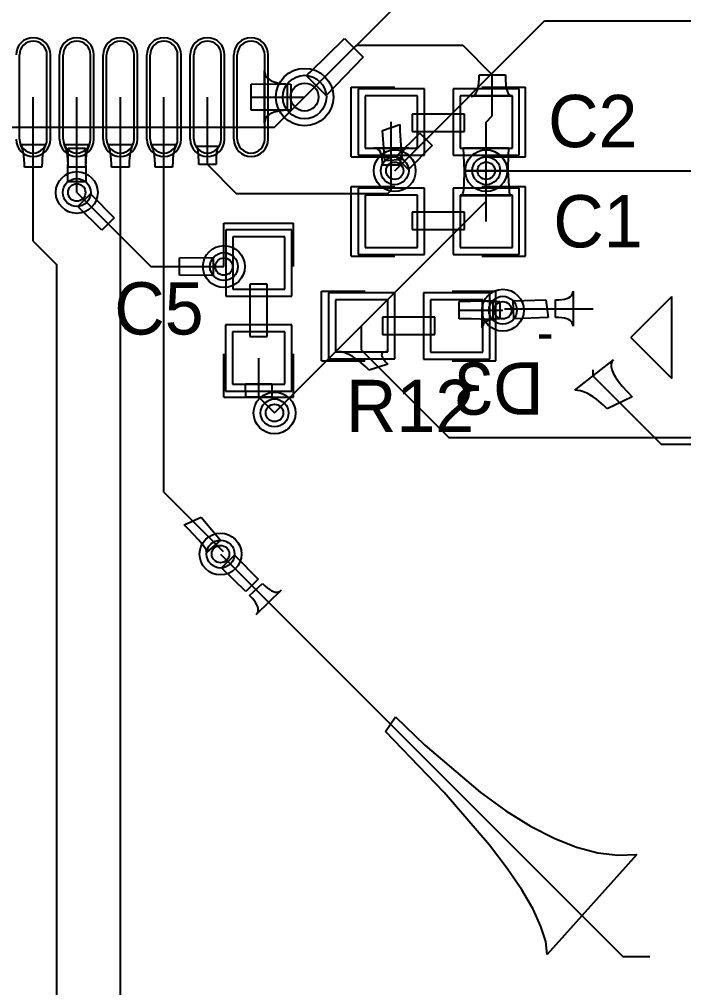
# Model space of a CAD drawing. Extents: x 44 to 130, y 28 to 128.
# Drawn here: x 89.24 to 98.92, y 104.74 to 118.86 of the extents above; entities that cross this region are included whole.
import ezdxf

# ---------------------------------------------------------------- set-up
doc = ezdxf.new("R2010")
doc.units = 0
doc.layers.get('0').update_dxf_attribs({"linetype": 'CONTINUOUS'})
for name, color, linetype in [('BOTTOMLAYER', 5, 'CONTINUOUS'), ('BOTTOMOVERLAY', 54, 'CONTINUOUS'), ('BOTTOMSOLDER', 6, 'CONTINUOUS'), ('MULTILAYER', 9, 'CONTINUOUS'), ('TOPLAYER', 1, 'CONTINUOUS'), ('TOPOVERLAY', 2, 'CONTINUOUS'), ('TOPPASTE', 8, 'CONTINUOUS'), ('TOPSOLDER', 216, 'CONTINUOUS')]:
    doc.layers.add(name, color=color, linetype=linetype)

# ---------------------------------------------------------------- blocks, each defined once
blk = doc.blocks.new('0603__1')
at = {"layer": 'TOPLAYER'}
for p, q in [((-1.0668, 0.381), (-1.0668, -0.381)), ((-0.3048, 0.381), (-1.0668, 0.381)), ((-0.3048, -0.381), (-0.3048, 0.381)), ((0.3175, 0.379374), (0.3175, -0.382626)), ((1.0795, 0.379374), (0.3175, 0.379374)), ((1.0795, -0.382626), (1.0795, 0.379374)), ((-1.0668, -0.381), (-0.3048, -0.381)), ((0.3175, -0.382626), (1.0795, -0.382626))]:
    blk.add_line(p, q, dxfattribs=at)
for centre in [(-0.6858, 0), (0.6985, -0.001626)]:
    blk.add_circle(centre, 0, dxfattribs=at)
at = {"layer": 'TOPOVERLAY'}
for p, q in [((-1.27, 0.506374), (-0.635, 0.506374)), ((-1.27, -0.509626), (-1.27, 0.506374)), ((0.635, 0.506374), (1.27, 0.506374)), ((1.27, -0.509626), (1.27, 0.506374)), ((-0.380436, 0.133701), (-0.380436, -0.120299)), ((0.381564, 0.133701), (-0.380436, 0.133701)), ((0.381564, -0.120299), (0.381564, 0.133701)), ((-0.380436, -0.120299), (0.381564, -0.120299)), ((-1.27, -0.509626), (-0.635, -0.509626)), ((0.635, -0.509626), (1.27, -0.509626))]:
    blk.add_line(p, q, dxfattribs=at)
at = {"layer": 'TOPPASTE'}
for p, q in [((-1.0668, 0.381), (-1.0668, -0.381)), ((-0.3048, 0.381), (-1.0668, 0.381)), ((-0.3048, -0.381), (-0.3048, 0.381)), ((0.3175, 0.379374), (0.3175, -0.382626)), ((1.0795, 0.379374), (0.3175, 0.379374)), ((1.0795, -0.382626), (1.0795, 0.379374)), ((-1.0668, -0.381), (-0.3048, -0.381)), ((0.3175, -0.382626), (1.0795, -0.382626))]:
    blk.add_line(p, q, dxfattribs=at)
for centre in [(-0.6858, 0), (0.6985, -0.001626)]:
    blk.add_circle(centre, 0, dxfattribs=at)
at = {"layer": 'TOPSOLDER'}
for p, q in [((-1.1684, 0.4826), (-1.1684, -0.4826)), ((-0.2032, 0.4826), (-1.1684, 0.4826)), ((-0.2032, -0.4826), (-0.2032, 0.4826)), ((0.2159, 0.480974), (0.2159, -0.484226)), ((1.1811, 0.480974), (0.2159, 0.480974)), ((1.1811, -0.484226), (1.1811, 0.480974)), ((-1.1684, -0.4826), (-0.2032, -0.4826)), ((0.2159, -0.484226), (1.1811, -0.484226))]:
    blk.add_line(p, q, dxfattribs=at)
for centre in [(-0.6858, 0), (0.6985, -0.001626)]:
    blk.add_circle(centre, 0, dxfattribs=at)
blk = doc.blocks.new('0603__2')
at = {"layer": 'TOPLAYER'}
for p, q in [((-1.0668, 0.381), (-1.0668, -0.381)), ((-0.3048, 0.381), (-1.0668, 0.381)), ((-0.3048, -0.381), (-0.3048, 0.381)), ((0.3175, 0.379374), (0.3175, -0.382626)), ((1.0795, 0.379374), (0.3175, 0.379374)), ((1.0795, -0.382626), (1.0795, 0.379374)), ((-1.0668, -0.381), (-0.3048, -0.381)), ((0.3175, -0.382626), (1.0795, -0.382626))]:
    blk.add_line(p, q, dxfattribs=at)
for centre in [(-0.6858, 0), (0.6985, -0.001626)]:
    blk.add_circle(centre, 0, dxfattribs=at)
at = {"layer": 'TOPOVERLAY'}
for p, q in [((-1.27, 0.506374), (-0.635, 0.506374)), ((-1.27, -0.509626), (-1.27, 0.506374)), ((0.635, 0.506374), (1.27, 0.506374)), ((1.27, -0.509626), (1.27, 0.506374)), ((-0.380439, 0.114597), (-0.380439, -0.139403)), ((0.381561, 0.114597), (-0.380439, 0.114597)), ((0.381561, -0.139403), (0.381561, 0.114597)), ((-0.380439, -0.139403), (0.381561, -0.139403)), ((-1.27, -0.509626), (-0.635, -0.509626)), ((0.635, -0.509626), (1.27, -0.509626))]:
    blk.add_line(p, q, dxfattribs=at)
at = {"layer": 'TOPPASTE'}
for p, q in [((-1.0668, 0.381), (-1.0668, -0.381)), ((-0.3048, 0.381), (-1.0668, 0.381)), ((-0.3048, -0.381), (-0.3048, 0.381)), ((0.3175, 0.379374), (0.3175, -0.382626)), ((1.0795, 0.379374), (0.3175, 0.379374)), ((1.0795, -0.382626), (1.0795, 0.379374)), ((-1.0668, -0.381), (-0.3048, -0.381)), ((0.3175, -0.382626), (1.0795, -0.382626))]:
    blk.add_line(p, q, dxfattribs=at)
for centre in [(-0.6858, 0), (0.6985, -0.001626)]:
    blk.add_circle(centre, 0, dxfattribs=at)
at = {"layer": 'TOPSOLDER'}
for p, q in [((-1.1684, 0.4826), (-1.1684, -0.4826)), ((-0.2032, 0.4826), (-1.1684, 0.4826)), ((-0.2032, -0.4826), (-0.2032, 0.4826)), ((0.2159, 0.480974), (0.2159, -0.484226)), ((1.1811, 0.480974), (0.2159, 0.480974)), ((1.1811, -0.484226), (1.1811, 0.480974)), ((-1.1684, -0.4826), (-0.2032, -0.4826)), ((0.2159, -0.484226), (1.1811, -0.484226))]:
    blk.add_line(p, q, dxfattribs=at)
for centre in [(-0.6858, 0), (0.6985, -0.001626)]:
    blk.add_circle(centre, 0, dxfattribs=at)
blk = doc.blocks.new('0603__5')
at = {"layer": 'TOPLAYER'}
for p, q in [((-1.0668, 0.381), (-1.0668, -0.381)), ((-0.3048, 0.381), (-1.0668, 0.381)), ((-0.3048, -0.381), (-0.3048, 0.381)), ((0.3175, 0.379374), (0.3175, -0.382626)), ((1.0795, 0.379374), (0.3175, 0.379374)), ((1.0795, -0.382626), (1.0795, 0.379374)), ((-1.0668, -0.381), (-0.3048, -0.381)), ((0.3175, -0.382626), (1.0795, -0.382626))]:
    blk.add_line(p, q, dxfattribs=at)
for centre in [(-0.6858, 0), (0.6985, -0.001626)]:
    blk.add_circle(centre, 0, dxfattribs=at)
at = {"layer": 'TOPOVERLAY'}
for p, q in [((-0.635, 0.506374), (-1.27, 0.506374)), ((-1.27, -0.509626), (-1.27, 0.506374)), ((1.27, 0.506374), (0.635, 0.506374)), ((1.27, -0.509626), (1.27, 0.506374)), ((-0.377149, 0.120894), (-0.377149, -0.133106)), ((0.384851, 0.120894), (-0.377149, 0.120894)), ((0.384851, -0.133106), (0.384851, 0.120894)), ((-0.377149, -0.133106), (0.384851, -0.133106)), ((-0.635, -0.509626), (-1.27, -0.509626)), ((1.27, -0.509626), (0.635, -0.509626))]:
    blk.add_line(p, q, dxfattribs=at)
at = {"layer": 'TOPPASTE'}
for p, q in [((-1.0668, 0.381), (-1.0668, -0.381)), ((-0.3048, 0.381), (-1.0668, 0.381)), ((-0.3048, -0.381), (-0.3048, 0.381)), ((0.3175, 0.379374), (0.3175, -0.382626)), ((1.0795, 0.379374), (0.3175, 0.379374)), ((1.0795, -0.382626), (1.0795, 0.379374)), ((-1.0668, -0.381), (-0.3048, -0.381)), ((0.3175, -0.382626), (1.0795, -0.382626))]:
    blk.add_line(p, q, dxfattribs=at)
for centre in [(-0.6858, 0), (0.6985, -0.001626)]:
    blk.add_circle(centre, 0, dxfattribs=at)
at = {"layer": 'TOPSOLDER'}
for p, q in [((-1.1684, 0.4826), (-1.1684, -0.4826)), ((-0.2032, 0.4826), (-1.1684, 0.4826)), ((-0.2032, -0.4826), (-0.2032, 0.4826)), ((0.2159, 0.480974), (0.2159, -0.484226)), ((1.1811, 0.480974), (0.2159, 0.480974)), ((1.1811, -0.484226), (1.1811, 0.480974)), ((-1.1684, -0.4826), (-0.2032, -0.4826)), ((0.2159, -0.484226), (1.1811, -0.484226))]:
    blk.add_line(p, q, dxfattribs=at)
for centre in [(-0.6858, 0), (0.6985, -0.001626)]:
    blk.add_circle(centre, 0, dxfattribs=at)
blk = doc.blocks.new('LED_B_13')
at = {"layer": 'BOTTOMOVERLAY'}
for p, q in [((0.0254, 0.2794), (-0.5715, -0.3175)), ((0.0254, 0.2794), (0.6223, -0.3175)), ((-0.5715, -0.3175), (0.6223, -0.3175))]:
    blk.add_line(p, q, dxfattribs=at)
at = {"layer": 'BOTTOMOVERLAY', "text_generation_flag": 2}
for s, rotation, p in [('-', 90, (0.254, 1.651)), ('+', 180, (-0.127, -1.27))]:
    blk.add_text(s, height=0.5588, rotation=rotation, dxfattribs=at).set_placement(p)
blk = doc.blocks.new('0603__36')
at = {"layer": 'TOPLAYER'}
for p, q in [((-1.0668, 0.381), (-1.0668, -0.381)), ((-0.3048, 0.381), (-1.0668, 0.381)), ((-0.3048, -0.381), (-0.3048, 0.381)), ((0.3175, 0.379374), (0.3175, -0.382626)), ((1.0795, 0.379374), (0.3175, 0.379374)), ((1.0795, -0.382626), (1.0795, 0.379374)), ((-1.0668, -0.381), (-0.3048, -0.381)), ((0.3175, -0.382626), (1.0795, -0.382626))]:
    blk.add_line(p, q, dxfattribs=at)
for centre in [(-0.6858, 0), (0.6985, -0.001626)]:
    blk.add_circle(centre, 0, dxfattribs=at)
at = {"layer": 'TOPOVERLAY'}
for p, q in [((-1.27, 0.506374), (-0.635, 0.506374)), ((-1.27, -0.509626), (-1.27, 0.506374)), ((0.635, 0.506374), (1.27, 0.506374)), ((1.27, -0.509626), (1.27, 0.506374)), ((-0.379743, 0.125296), (-0.379743, -0.128704)), ((0.382257, 0.125296), (-0.379743, 0.125296)), ((0.382257, -0.128704), (0.382257, 0.125296)), ((-0.379743, -0.128704), (0.382257, -0.128704)), ((-1.27, -0.509626), (-0.635, -0.509626)), ((0.635, -0.509626), (1.27, -0.509626))]:
    blk.add_line(p, q, dxfattribs=at)
at = {"layer": 'TOPPASTE'}
for p, q in [((-1.0668, 0.381), (-1.0668, -0.381)), ((-0.3048, 0.381), (-1.0668, 0.381)), ((-0.3048, -0.381), (-0.3048, 0.381)), ((0.3175, 0.379374), (0.3175, -0.382626)), ((1.0795, 0.379374), (0.3175, 0.379374)), ((1.0795, -0.382626), (1.0795, 0.379374)), ((-1.0668, -0.381), (-0.3048, -0.381)), ((0.3175, -0.382626), (1.0795, -0.382626))]:
    blk.add_line(p, q, dxfattribs=at)
for centre in [(-0.6858, 0), (0.6985, -0.001626)]:
    blk.add_circle(centre, 0, dxfattribs=at)
at = {"layer": 'TOPSOLDER'}
for p, q in [((-1.1684, 0.4826), (-1.1684, -0.4826)), ((-0.2032, 0.4826), (-1.1684, 0.4826)), ((-0.2032, -0.4826), (-0.2032, 0.4826)), ((0.2159, 0.480974), (0.2159, -0.484226)), ((1.1811, 0.480974), (0.2159, 0.480974)), ((1.1811, -0.484226), (1.1811, 0.480974)), ((-1.1684, -0.4826), (-0.2032, -0.4826)), ((0.2159, -0.484226), (1.1811, -0.484226))]:
    blk.add_line(p, q, dxfattribs=at)
for centre in [(-0.6858, 0), (0.6985, -0.001626)]:
    blk.add_circle(centre, 0, dxfattribs=at)
blk = doc.blocks.new('LC_SSOP_28_150MIL_61')
at = {"layer": 'TOPLAYER'}
for p, q in [((-4.327497, 3.250001), (-4.327497, 2.020001)), ((-3.927498, 3.250001), (-3.927498, 2.020001)), ((-3.692497, 3.250001), (-3.692497, 2.020001)), ((-3.292498, 3.250001), (-3.292498, 2.020001)), ((-3.057497, 3.250001), (-3.057497, 2.020001)), ((-2.657498, 3.250001), (-2.657498, 2.020001)), ((-2.422497, 3.250001), (-2.422497, 2.020001)), ((-2.022498, 3.250001), (-2.022498, 2.020001)), ((-1.787497, 3.250001), (-1.787497, 2.020001)), ((-1.387498, 3.250001), (-1.387498, 2.020001)), ((-1.152497, 3.250001), (-1.152497, 2.020001)), ((-0.752498, 3.250001), (-0.752498, 2.020001))]:
    blk.add_line(p, q, dxfattribs=at)
for centre in [(-4.127497, 2.635001), (-3.492497, 2.635001), (-2.857497, 2.635001), (-2.222497, 2.635001), (-1.587497, 2.635001), (-0.952497, 2.635001)]:
    blk.add_circle(centre, 0, dxfattribs=at)
for centre, start, end in [((-4.127497, 3.250001), 0, 180), ((-3.492497, 3.250001), 0, 180), ((-2.857497, 3.250001), 0, 180), ((-2.222497, 3.250001), 0, 180), ((-1.587497, 3.250001), 0, 180), ((-0.952497, 3.250001), 0, 180), ((-4.127497, 2.020001), 180, 0), ((-3.492497, 2.020001), 180, 0), ((-2.857497, 2.020001), 180, 0), ((-2.222497, 2.020001), 180, 0), ((-1.587497, 2.020001), 180, 0), ((-0.952497, 2.020001), 180, 0)]:
    blk.add_arc(centre, 0.2, start, end, dxfattribs=at)
at = {"layer": 'TOPPASTE'}
for p, q in [((-4.327497, 3.250001), (-4.327497, 2.020001)), ((-3.927498, 3.250001), (-3.927498, 2.020001)), ((-3.692497, 3.250001), (-3.692497, 2.020001)), ((-3.292498, 3.250001), (-3.292498, 2.020001)), ((-3.057497, 3.250001), (-3.057497, 2.020001)), ((-2.657498, 3.250001), (-2.657498, 2.020001)), ((-2.422497, 3.250001), (-2.422497, 2.020001)), ((-2.022498, 3.250001), (-2.022498, 2.020001)), ((-1.787497, 3.250001), (-1.787497, 2.020001)), ((-1.387498, 3.250001), (-1.387498, 2.020001)), ((-1.152497, 3.250001), (-1.152497, 2.020001)), ((-0.752498, 3.250001), (-0.752498, 2.020001))]:
    blk.add_line(p, q, dxfattribs=at)
for centre in [(-4.127497, 2.635001), (-3.492497, 2.635001), (-2.857497, 2.635001), (-2.222497, 2.635001), (-1.587497, 2.635001), (-0.952497, 2.635001)]:
    blk.add_circle(centre, 0, dxfattribs=at)
for centre, start, end in [((-4.127497, 3.250001), 0, 180), ((-3.492497, 3.250001), 0, 180), ((-2.857497, 3.250001), 0, 180), ((-2.222497, 3.250001), 0, 180), ((-1.587497, 3.250001), 0, 180), ((-0.952497, 3.250001), 0, 180), ((-4.127497, 2.020001), 180, 0), ((-3.492497, 2.020001), 180, 0), ((-2.857497, 2.020001), 180, 0), ((-2.222497, 2.020001), 180, 0), ((-1.587497, 2.020001), 180, 0), ((-0.952497, 2.020001), 180, 0)]:
    blk.add_arc(centre, 0.2, start, end, dxfattribs=at)
at = {"layer": 'TOPSOLDER'}
for p, q in [((-4.378297, 3.250001), (-4.378297, 2.020001)), ((-3.876698, 3.250001), (-3.876698, 2.020001)), ((-3.743297, 3.250001), (-3.743297, 2.020001)), ((-3.241698, 3.250001), (-3.241698, 2.020001)), ((-3.108297, 3.250001), (-3.108297, 2.020001)), ((-2.606698, 3.250001), (-2.606698, 2.020001)), ((-2.473297, 3.250001), (-2.473297, 2.020001)), ((-1.971698, 3.250001), (-1.971698, 2.020001)), ((-1.838297, 3.250001), (-1.838297, 2.020001)), ((-1.336698, 3.250001), (-1.336698, 2.020001)), ((-1.203297, 3.250001), (-1.203297, 2.020001))]:
    blk.add_line(p, q, dxfattribs=at)
for centre in [(-4.127497, 2.635001), (-3.492497, 2.635001), (-2.857497, 2.635001), (-2.222497, 2.635001), (-1.587497, 2.635001), (-0.952497, 2.635001)]:
    blk.add_circle(centre, 0, dxfattribs=at)
for centre, start, end in [((-4.127497, 3.250001), 0, 180), ((-3.492497, 3.250001), 0, 180), ((-2.857497, 3.250001), 0, 180), ((-2.222497, 3.250001), 0, 180), ((-1.587497, 3.250001), 0, 180), ((-0.952497, 3.250001), 0, 180), ((-4.127497, 2.020001), 180, 0), ((-3.492497, 2.020001), 180, 0), ((-2.857497, 2.020001), 180, 0), ((-2.222497, 2.020001), 180, 0), ((-1.587497, 2.020001), 180, 0), ((-0.952497, 2.020001), 180, 0)]:
    blk.add_arc(centre, 0.2508, start, end, dxfattribs=at)

msp = doc.modelspace()

# ---------------------------------------------------------------- linework, layer by layer
at = {"layer": 'BOTTOMLAYER'}
for p, q in [((93.395, 117.725998), (95.903001, 120.233999)), ((94.709201, 116.652599), (96.893601, 118.836999)), ((96.893601, 118.836999), (107.155201, 118.836999)), ((92.956601, 117.287599), (93.395, 117.725998)), ((88.168698, 117.287599), (92.956601, 117.287599)), ((94.741012, 116.868804), (95.076404, 117.199407)), ((95.076404, 117.199407), (95.25601, 117.019802)), ((95.25601, 117.019802), (94.911809, 116.668118)), ((94.729488, 116.858552), (94.741012, 116.868804)), ((94.72472, 116.855207), (94.729488, 116.858552)), ((94.911809, 116.668118), (94.72472, 116.855207)), ((96.042701, 116.208099), (96.042701, 116.652599)), ((96.042701, 116.652599), (107.510801, 116.652599)), ((90.073698, 116.335096), (91.153196, 115.255599)), ((90.089218, 116.132488), (90.276307, 116.319577)), ((90.276307, 116.319577), (90.279652, 116.314809)), ((90.279652, 116.314809), (90.289903, 116.303285)), ((90.289903, 116.303285), (90.620507, 115.967894)), ((92.956601, 113.121999), (96.042701, 116.208099)), ((90.440901, 115.788288), (90.089218, 116.132488)), ((90.620507, 115.967894), (90.440901, 115.788288)), ((91.572072, 115.382599), (92.064134, 115.387887)), ((91.572072, 115.128599), (91.572072, 115.382599)), ((92.064134, 115.387887), (92.064134, 115.123311)), ((91.153196, 115.255599), (92.218375, 115.255599)), ((92.043001, 115.125216), (91.572072, 115.128599)), ((92.058399, 115.124316), (92.043001, 115.125216)), ((92.064134, 115.123311), (92.058399, 115.124316)), ((97.305807, 114.87117), (97.308378, 114.8953)), ((97.308378, 114.8953), (97.308378, 114.3873)), ((96.435382, 114.756319), (96.911117, 114.7683)), ((96.443952, 114.4916), (96.435382, 114.756319)), ((96.911117, 114.7683), (96.947472, 114.5143)), ((97.05133, 114.7683), (97.100169, 114.76957)), ((97.05133, 114.5143), (97.05133, 114.7683)), ((97.100169, 114.76957), (97.143867, 114.77338)), ((97.143867, 114.77338), (97.182424, 114.77973)), ((97.182424, 114.77973), (97.215841, 114.78862)), ((97.215841, 114.78862), (97.244116, 114.80005)), ((97.244116, 114.80005), (97.26725, 114.81402)), ((97.26725, 114.81402), (97.285244, 114.83053)), ((97.285244, 114.83053), (97.298096, 114.84958)), ((97.298096, 114.84958), (97.305807, 114.87117)), ((96.307953, 114.6413), (97.604501, 114.6413)), ((96.947472, 114.5143), (96.443952, 114.4916)), ((97.100169, 114.51303), (97.05133, 114.5143)), ((97.143867, 114.50922), (97.100169, 114.51303)), ((97.182424, 114.50287), (97.143867, 114.50922)), ((97.215841, 114.49398), (97.182424, 114.50287)), ((97.244116, 114.48255), (97.215841, 114.49398)), ((97.26725, 114.46858), (97.244116, 114.48255)), ((97.285244, 114.45207), (97.26725, 114.46858)), ((97.298096, 114.43302), (97.285244, 114.45207)), ((97.305807, 114.41143), (97.298096, 114.43302)), ((97.308378, 114.3873), (97.305807, 114.41143)), ((97.334502, 113.453128), (97.900625, 113.895342)), ((97.863668, 113.836409), (97.862337, 113.797786)), ((97.862337, 113.797786), (97.872436, 113.753062)), ((97.876431, 113.868929), (97.863668, 113.836409)), ((97.900625, 113.895342), (97.876431, 113.868929)), ((97.604501, 113.655699), (97.604501, 113.7523)), ((97.604501, 113.655699), (98.595401, 112.664799)), ((97.872436, 113.753062), (97.893965, 113.702231)), ((97.893965, 113.702231), (97.926926, 113.645297)), ((97.926926, 113.645297), (97.971318, 113.582262)), ((97.971318, 113.582262), (98.027142, 113.513121)), ((98.027142, 113.513121), (98.17308, 113.356527)), ((97.375797, 113.450433), (97.334502, 113.453128)), ((97.418416, 113.442351), (97.375797, 113.450433)), ((97.46236, 113.428882), (97.418416, 113.442351)), ((97.507631, 113.410022), (97.46236, 113.428882)), ((97.554224, 113.385775), (97.507631, 113.410022)), ((97.602144, 113.356141), (97.554224, 113.385775)), ((97.65139, 113.32112), (97.602144, 113.356141)), ((98.17308, 113.356527), (97.807071, 113.183721)), ((97.753853, 113.234909), (97.65139, 113.32112)), ((97.807071, 113.183721), (97.753853, 113.234909)), ((98.595401, 112.664799), (102.938801, 112.664799)), ((92.169201, 111.064599), (98.037, 105.1968)), ((92.18472, 110.861991), (92.371809, 111.049079)), ((92.371809, 111.049079), (92.375154, 111.044312)), ((92.375154, 111.044312), (92.385406, 111.032788)), ((92.385406, 111.032788), (92.71601, 110.697396)), ((92.536404, 110.51779), (92.18472, 110.861991)), ((92.71601, 110.697396), (92.536404, 110.51779)), ((92.59363, 110.460566), (92.779243, 110.634163)), ((93.055724, 110.537043), (92.690747, 110.184085)), ((92.779243, 110.634163), (92.815362, 110.599837)), ((92.815362, 110.599837), (92.849598, 110.570983)), ((92.849598, 110.570983), (92.88195, 110.547597)), ((92.88195, 110.547597), (92.912423, 110.52968)), ((92.912423, 110.52968), (92.941013, 110.517234)), ((92.941013, 110.517234), (92.967719, 110.510256)), ((93.015486, 110.51271), (93.036547, 110.522144)), ((93.036547, 110.522144), (93.055724, 110.537043)), ((92.628494, 110.423907), (92.59363, 110.460566)), ((92.65777, 110.389251), (92.628494, 110.423907)), ((92.681455, 110.356597), (92.65777, 110.389251)), ((92.967719, 110.510256), (92.992545, 110.508748)), ((92.992545, 110.508748), (93.015486, 110.51271)), ((92.699553, 110.325944), (92.681455, 110.356597)), ((92.71206, 110.297295), (92.699553, 110.325944)), ((92.718976, 110.270648), (92.71206, 110.297295)), ((92.71604, 110.223361), (92.720302, 110.246003)), ((92.720302, 110.246003), (92.718976, 110.270648)), ((92.690747, 110.184085), (92.70619, 110.202721)), ((92.70619, 110.202721), (92.71604, 110.223361)), ((94.576826, 108.477367), (94.722439, 108.690964)), ((94.722439, 108.690964), (95.149868, 108.278623)), ((95.429481, 107.588779), (94.576826, 108.477367)), ((95.149868, 108.278623), (95.954118, 107.59506)), ((96.091154, 106.819306), (95.429481, 107.588779)), ((95.954118, 107.59506), (96.33094, 107.323842)), ((96.33094, 107.323842), (96.690891, 107.099666)), ((96.690891, 107.099666), (97.033974, 106.922532)), ((97.033974, 106.922532), (97.360186, 106.792438)), ((96.350374, 106.479238), (96.091154, 106.819306)), ((97.360186, 106.792438), (97.66953, 106.709388)), ((97.66953, 106.709388), (97.962004, 106.673378)), ((98.237609, 106.684409), (96.930279, 105.225583)), ((97.962004, 106.673378), (98.237609, 106.684409)), ((96.561847, 106.168949), (96.350374, 106.479238)), ((96.725572, 105.888439), (96.561847, 106.168949)), ((96.841554, 105.637708), (96.725572, 105.888439)), ((96.909788, 105.416756), (96.841554, 105.637708)), ((96.930279, 105.225583), (96.909788, 105.416756)), ((98.037, 105.1968), (98.430001, 105.1968))]:
    msp.add_line(p, q, dxfattribs=at)
for centre, radius in [((93.395, 117.725998), 0.3175), ((93.395, 117.725998), 0.2032), ((94.709201, 116.652599), 0.2032), ((94.709201, 116.652599), 0.127), ((96.042701, 116.652599), 0.2032), ((96.042701, 116.652599), 0.127), ((90.073698, 116.335096), 0.2032), ((90.073698, 116.335096), 0.127), ((92.218375, 115.255599), 0.2032), ((92.218375, 115.255599), 0.127), ((96.285627, 114.618973), 0.2032), ((96.285627, 114.618973), 0.127), ((92.956601, 113.121999), 0.2032), ((92.956601, 113.121999), 0.127), ((92.169201, 111.064599), 0.2032), ((92.169201, 111.064599), 0.127)]:
    msp.add_circle(centre, radius, dxfattribs=at)
at = {"layer": 'BOTTOMSOLDER'}
for centre, radius in [((93.395, 117.725998), 0.4191), ((93.395, 117.725998), 0.2032), ((94.709201, 116.652599), 0.3048), ((96.042701, 116.652599), 0.3048), ((94.709201, 116.652599), 0.127), ((96.042701, 116.652599), 0.127), ((90.073698, 116.335096), 0.3048), ((90.073698, 116.335096), 0.127), ((92.218375, 115.255599), 0.3048), ((92.218375, 115.255599), 0.127), ((96.285627, 114.618973), 0.3048), ((96.285627, 114.618973), 0.127), ((92.956601, 113.121999), 0.3048), ((92.956601, 113.121999), 0.127), ((92.169201, 111.064599), 0.3048), ((92.169201, 111.064599), 0.127)]:
    msp.add_circle(centre, radius, dxfattribs=at)
at = {"layer": 'MULTILAYER'}
for centre, radius in [((93.395, 117.725998), 0.3175), ((93.395, 117.725998), 0.2032), ((94.709201, 116.652599), 0.2032), ((94.709201, 116.652599), 0.127), ((96.042701, 116.652599), 0.2032), ((96.042701, 116.652599), 0.127), ((90.073698, 116.335096), 0.2032), ((90.073698, 116.335096), 0.127), ((92.218375, 115.255599), 0.2032), ((92.218375, 115.255599), 0.127), ((96.285627, 114.618973), 0.2032), ((96.285627, 114.618973), 0.127), ((92.956601, 113.121999), 0.2032), ((92.956601, 113.121999), 0.127), ((92.169201, 111.064599), 0.2032), ((92.169201, 111.064599), 0.127)]:
    msp.add_circle(centre, radius, dxfattribs=at)
at = {"layer": 'TOPLAYER'}
for p, q in [((93.477466, 118.090325), (93.978717, 118.579123)), ((93.978717, 118.579123), (94.248125, 118.309715)), ((93.395, 117.725998), (94.150401, 118.481399)), ((94.150401, 118.481399), (95.699801, 118.481399)), ((95.699801, 118.481399), (96.131601, 118.049599)), ((94.248125, 118.309715), (93.711743, 117.74792)), ((92.81146, 117.344998), (92.81146, 118.106998)), ((92.81146, 118.106998), (92.815301, 118.070803)), ((92.815301, 118.070803), (92.826822, 118.038418)), ((92.826822, 118.038418), (92.846025, 118.009843)), ((92.846025, 118.009843), (92.872908, 117.985078)), ((93.416923, 118.042741), (93.426818, 118.047808)), ((93.711743, 117.74792), (93.416923, 118.042741)), ((93.426818, 118.047808), (93.447001, 118.06367)), ((93.447001, 118.06367), (93.477466, 118.090325)), ((95.93991, 117.990282), (95.941101, 118.049599)), ((95.941101, 118.049599), (96.322101, 118.049599)), ((96.131601, 117.451073), (96.131601, 118.049599)), ((96.322101, 118.049599), (96.323084, 117.990752)), ((92.613698, 117.916498), (93.143085, 117.919249)), ((92.613698, 117.535498), (92.613698, 117.916498)), ((92.872908, 117.985078), (92.907472, 117.964123)), ((92.907472, 117.964123), (92.949718, 117.946978)), ((92.949718, 117.946978), (92.999644, 117.933643)), ((92.999644, 117.933643), (93.057251, 117.924118)), ((93.057251, 117.924118), (93.122539, 117.918403)), ((93.122539, 117.918403), (93.195508, 117.916498)), ((93.143085, 117.919249), (93.143085, 117.532747)), ((93.195508, 117.916498), (93.195508, 117.535498)), ((95.922026, 117.849716), (95.930369, 117.890341)), ((95.930369, 117.890341), (95.936331, 117.937194)), ((95.936331, 117.937194), (95.93991, 117.990282)), ((96.323084, 117.990752), (96.330948, 117.891639)), ((96.330948, 117.891639), (96.337829, 117.851375)), ((89.438698, 115.623901), (89.438698, 117.725998)), ((90.073698, 116.335096), (90.073698, 117.725998)), ((90.708698, 94.262501), (90.708698, 117.725998)), ((91.343698, 111.966301), (91.343698, 117.725998)), ((91.978698, 116.741501), (91.978698, 117.725998)), ((92.613698, 117.725998), (93.395, 117.725998)), ((95.821876, 117.736826), (95.844528, 117.740062)), ((96.420402, 117.739874), (95.821876, 117.736826)), ((95.844528, 117.740062), (95.864797, 117.749531)), ((95.864797, 117.749531), (95.882681, 117.765231)), ((95.882681, 117.765231), (95.89818, 117.787161)), ((95.89818, 117.787161), (95.911294, 117.815322)), ((95.911294, 117.815322), (95.922026, 117.849716)), ((96.337829, 117.851375), (96.346675, 117.817306)), ((96.346675, 117.817306), (96.357488, 117.789429)), ((96.357488, 117.789429), (96.370267, 117.76775)), ((96.370267, 117.76775), (96.385014, 117.752264)), ((96.385014, 117.752264), (96.401725, 117.74297)), ((96.401725, 117.74297), (96.420402, 117.739874)), ((93.121236, 117.533737), (92.613698, 117.535498)), ((92.846025, 117.442153), (92.826822, 117.413578)), ((92.872908, 117.466918), (92.846025, 117.442153)), ((92.907472, 117.487873), (92.872908, 117.466918)), ((92.949718, 117.505018), (92.907472, 117.487873)), ((92.999644, 117.518353), (92.949718, 117.505018)), ((93.057251, 117.527878), (92.999644, 117.518353)), ((93.122539, 117.533593), (93.057251, 117.527878)), ((93.137413, 117.53327), (93.121236, 117.533737)), ((93.195508, 117.535498), (93.122539, 117.533593)), ((93.143085, 117.532747), (93.137413, 117.53327)), ((96.042701, 117.362173), (96.131601, 117.451073)), ((92.815301, 117.381193), (92.81146, 117.344998)), ((92.826822, 117.413578), (92.815301, 117.381193)), ((94.531401, 117.238653), (94.785401, 117.32865)), ((94.658401, 116.371573), (94.658401, 117.363799)), ((94.785401, 117.32865), (94.785851, 117.237213)), ((96.042701, 116.652599), (96.042701, 117.362173)), ((94.56518, 116.795949), (94.531401, 117.238653)), ((94.785851, 117.237213), (94.807489, 116.875893)), ((89.264294, 117.015092), (89.253174, 117.03415)), ((89.253174, 117.03415), (89.624223, 117.03415)), ((89.274244, 116.992956), (89.264294, 117.015092)), ((89.613102, 117.015092), (89.603153, 116.992956)), ((89.624223, 117.03415), (89.613102, 117.015092)), ((89.899294, 117.015092), (89.888174, 117.03415)), ((89.888174, 117.03415), (90.259223, 117.03415)), ((89.909244, 116.992956), (89.899294, 117.015092)), ((90.248102, 117.015092), (90.238153, 116.992956)), ((90.259223, 117.03415), (90.248102, 117.015092)), ((90.534294, 117.015092), (90.523174, 117.03415)), ((90.523174, 117.03415), (90.894223, 117.03415)), ((90.544244, 116.992956), (90.534294, 117.015092)), ((90.883102, 117.015092), (90.873153, 116.992956)), ((90.894223, 117.03415), (90.883102, 117.015092)), ((91.169294, 117.015092), (91.158174, 117.03415)), ((91.158174, 117.03415), (91.529223, 117.03415)), ((91.179244, 116.992956), (91.169294, 117.015092)), ((91.518102, 117.015092), (91.508153, 116.992956)), ((91.529223, 117.03415), (91.518102, 117.015092)), ((91.819984, 117.007952), (91.812547, 117.010645)), ((91.812547, 117.010645), (92.14485, 117.010645)), ((91.826641, 116.99988), (91.819984, 117.007952)), ((92.137413, 117.007952), (92.130756, 116.99988)), ((92.14485, 117.010645), (92.137413, 117.007952)), ((89.283022, 116.967739), (89.274244, 116.992956)), ((89.297068, 116.908067), (89.283022, 116.967739)), ((89.302333, 116.873609), (89.297068, 116.908067)), ((89.311114, 116.75176), (89.302333, 116.873609)), ((89.580329, 116.908067), (89.570966, 116.836073)), ((89.586768, 116.939444), (89.580329, 116.908067)), ((89.594375, 116.967739), (89.586768, 116.939444)), ((89.603153, 116.992956), (89.594375, 116.967739)), ((89.918022, 116.967739), (89.909244, 116.992956)), ((89.932068, 116.908067), (89.918022, 116.967739)), ((89.937333, 116.873609), (89.932068, 116.908067)), ((89.946114, 116.75176), (89.937333, 116.873609)), ((89.943315, 116.510471), (89.946698, 116.981399)), ((89.946698, 116.981399), (90.200698, 116.981399)), ((90.200698, 116.981399), (90.205987, 116.489338)), ((90.215329, 116.908067), (90.205966, 116.836073)), ((90.221768, 116.939444), (90.215329, 116.908067)), ((90.229375, 116.967739), (90.221768, 116.939444)), ((90.238153, 116.992956), (90.229375, 116.967739)), ((90.553022, 116.967739), (90.544244, 116.992956)), ((90.567068, 116.908067), (90.553022, 116.967739)), ((90.572333, 116.873609), (90.567068, 116.908067)), ((90.581114, 116.75176), (90.572333, 116.873609)), ((90.850329, 116.908067), (90.840966, 116.836073)), ((90.856768, 116.939444), (90.850329, 116.908067)), ((90.864375, 116.967739), (90.856768, 116.939444)), ((90.873153, 116.992956), (90.864375, 116.967739)), ((91.188022, 116.967739), (91.179244, 116.992956)), ((91.202068, 116.908067), (91.188022, 116.967739)), ((91.207333, 116.873609), (91.202068, 116.908067)), ((91.216114, 116.75176), (91.207333, 116.873609)), ((91.485329, 116.908067), (91.475966, 116.836073)), ((91.491768, 116.939444), (91.485329, 116.908067)), ((91.499375, 116.967739), (91.491768, 116.939444)), ((91.508153, 116.992956), (91.499375, 116.967739)), ((91.832514, 116.986421), (91.826641, 116.99988)), ((91.837604, 116.967582), (91.832514, 116.986421)), ((91.841909, 116.94336), (91.837604, 116.967582)), ((91.851307, 116.792639), (91.841909, 116.94336)), ((92.111962, 116.913754), (92.107266, 116.838392)), ((92.115488, 116.94336), (92.111962, 116.913754)), ((92.119793, 116.967582), (92.115488, 116.94336)), ((92.124883, 116.986421), (92.119793, 116.967582)), ((92.130756, 116.99988), (92.124883, 116.986421)), ((94.428531, 116.983558), (94.404401, 116.986098)), ((94.404401, 116.986098), (94.912401, 116.986098)), ((94.450121, 116.975938), (94.428531, 116.983558)), ((94.469171, 116.963238), (94.450121, 116.975938)), ((94.485681, 116.945458), (94.469171, 116.963238)), ((94.499651, 116.922598), (94.485681, 116.945458)), ((94.511081, 116.894658), (94.499651, 116.922598)), ((94.519971, 116.861638), (94.511081, 116.894658)), ((94.805721, 116.894658), (94.796831, 116.861638)), ((94.817151, 116.922598), (94.805721, 116.894658)), ((94.807489, 116.875893), (94.81425, 116.846888)), ((94.831121, 116.945458), (94.817151, 116.922598)), ((94.847631, 116.963238), (94.831121, 116.945458)), ((94.866681, 116.975938), (94.847631, 116.963238)), ((94.888271, 116.983558), (94.866681, 116.975938)), ((94.912401, 116.986098), (94.888271, 116.983558)), ((95.725201, 116.652599), (95.710827, 116.984473)), ((95.710827, 116.984473), (96.374575, 116.984473)), ((96.363795, 116.901504), (96.360201, 116.652599)), ((96.367244, 116.954605), (96.363795, 116.901504)), ((96.369401, 116.971199), (96.367244, 116.954605)), ((96.371844, 116.981153), (96.369401, 116.971199)), ((96.374575, 116.984473), (96.371844, 116.981153)), ((89.311698, 116.704986), (89.311114, 116.75176)), ((89.56804, 116.795459), (89.565698, 116.704986)), ((89.570966, 116.836073), (89.56804, 116.795459)), ((89.946698, 116.704986), (89.946114, 116.75176)), ((90.20304, 116.795459), (90.200698, 116.704986)), ((90.205966, 116.836073), (90.20304, 116.795459)), ((90.581698, 116.704986), (90.581114, 116.75176)), ((90.83804, 116.795459), (90.835698, 116.704986)), ((90.840966, 116.836073), (90.83804, 116.795459)), ((91.216698, 116.704986), (91.216114, 116.75176)), ((91.47304, 116.795459), (91.470698, 116.704986)), ((91.475966, 116.836073), (91.47304, 116.795459)), ((91.851698, 116.741501), (91.851307, 116.792639)), ((92.105698, 116.741501), (91.851698, 116.741501)), ((91.978698, 116.741501), (92.397801, 116.322399)), ((92.107266, 116.838392), (92.105698, 116.741501)), ((94.526321, 116.823538), (94.519971, 116.861638)), ((94.530131, 116.780358), (94.526321, 116.823538)), ((94.531401, 116.732098), (94.530131, 116.780358)), ((94.785401, 116.732098), (94.531401, 116.732098)), ((94.830478, 116.815639), (94.56518, 116.795949)), ((94.786671, 116.780358), (94.785401, 116.732098)), ((94.790481, 116.823538), (94.786671, 116.780358)), ((94.796831, 116.861638), (94.790481, 116.823538)), ((94.81425, 116.846888), (94.821913, 116.826805)), ((94.821913, 116.826805), (94.830478, 116.815639)), ((89.565698, 116.704986), (89.311698, 116.704986)), ((90.200698, 116.704986), (89.946698, 116.704986)), ((90.835698, 116.704986), (90.581698, 116.704986)), ((91.470698, 116.704986), (91.216698, 116.704986)), ((95.721327, 116.467176), (95.725201, 116.652599)), ((96.360201, 116.652599), (95.725201, 116.652599)), ((95.725201, 116.652599), (96.360201, 116.652599)), ((96.042701, 115.914373), (96.042701, 116.652599)), ((96.360201, 116.652599), (96.36063, 116.583521)), ((96.36063, 116.583521), (96.37569, 116.347197)), ((89.94141, 116.489338), (89.942416, 116.495073)), ((90.205987, 116.489338), (89.94141, 116.489338)), ((89.942416, 116.495073), (89.943315, 116.510471)), ((95.714444, 116.37992), (95.721327, 116.467176)), ((92.397801, 116.322399), (94.609227, 116.322399)), ((94.609227, 116.322399), (94.658401, 116.371573)), ((95.69035, 116.29266), (95.697665, 116.30357)), ((95.697665, 116.30357), (95.704119, 116.321749)), ((95.704119, 116.321749), (95.709712, 116.347197)), ((95.709712, 116.347197), (95.714444, 116.37992)), ((96.37569, 116.347197), (96.381283, 116.321749)), ((96.381283, 116.321749), (96.387737, 116.30357)), ((96.387737, 116.30357), (96.395052, 116.29266)), ((95.682176, 116.289026), (95.69035, 116.29266)), ((96.403226, 116.289026), (95.682176, 116.289026)), ((96.395052, 116.29266), (96.403226, 116.289026)), ((89.438698, 115.623901), (89.781601, 115.280999)), ((89.781601, 76.469799), (89.781601, 115.280999)), ((95.649001, 114.745973), (96.138604, 114.75924)), ((95.985554, 114.364973), (95.988602, 114.768074)), ((95.988602, 114.768074), (95.991142, 114.763875)), ((95.991142, 114.763875), (95.998762, 114.760118)), ((95.998762, 114.760118), (96.011462, 114.756801)), ((96.011462, 114.756801), (96.029242, 114.753928)), ((96.029242, 114.753928), (96.052102, 114.751498)), ((96.052102, 114.751498), (96.151162, 114.746857)), ((96.138604, 114.75924), (96.138604, 114.478707)), ((95.649001, 114.491973), (95.649001, 114.745973)), ((95.649001, 114.618973), (96.285627, 114.618973)), ((96.151162, 114.746857), (96.242602, 114.745973)), ((96.242602, 114.745973), (96.242602, 114.491973)), ((95.821208, 114.491442), (95.649001, 114.491973)), ((96.089224, 114.485473), (95.821208, 114.491442)), ((96.078551, 114.471653), (96.050296, 114.460223)), ((96.111911, 114.480543), (96.078551, 114.471653)), ((96.114972, 114.483482), (96.089224, 114.485473)), ((96.150372, 114.486893), (96.111911, 114.480543)), ((96.131431, 114.481226), (96.114972, 114.483482)), ((96.138604, 114.478707), (96.131431, 114.481226)), ((96.193935, 114.490703), (96.150372, 114.486893)), ((96.242602, 114.491973), (96.193935, 114.490703)), ((94.226601, 114.036399), (94.226601, 114.391999)), ((95.988297, 114.389103), (95.985554, 114.364973)), ((95.996143, 114.410693), (95.988297, 114.389103)), ((96.009092, 114.429743), (95.996143, 114.410693)), ((96.027141, 114.446253), (96.009092, 114.429743)), ((96.050296, 114.460223), (96.027141, 114.446253)), ((92.726375, 113.352224), (92.726375, 113.922099)), ((93.926309, 114.011603), (93.889492, 114.014298)), ((93.889492, 114.014298), (94.604302, 114.014298)), ((93.964925, 114.003521), (93.926309, 114.011603)), ((94.005336, 113.990051), (93.964925, 114.003521)), ((94.047544, 113.971192), (94.005336, 113.990051)), ((94.091547, 113.946945), (94.047544, 113.971192)), ((94.137345, 113.917311), (94.091547, 113.946945)), ((94.184942, 113.882289), (94.137345, 113.917311)), ((94.226601, 114.036399), (95.496601, 112.766399)), ((94.520403, 113.985561), (94.517207, 113.969396)), ((94.517207, 113.969396), (94.521124, 113.94964)), ((94.530708, 113.998134), (94.520403, 113.985561)), ((94.521124, 113.94964), (94.532153, 113.926292)), ((94.548127, 114.007115), (94.530708, 113.998134)), ((94.532153, 113.926292), (94.550293, 113.899351)), ((94.572658, 114.012502), (94.548127, 114.007115)), ((94.604302, 114.014298), (94.572658, 114.012502)), ((94.285521, 113.796079), (94.184942, 113.882289)), ((94.338503, 113.744891), (94.285521, 113.796079)), ((94.607911, 113.834692), (94.338503, 113.744891)), ((94.550293, 113.899351), (94.575546, 113.868817)), ((94.575546, 113.868817), (94.607911, 113.834692)), ((92.535875, 113.352224), (92.534202, 113.544398)), ((92.534202, 113.544398), (92.918549, 113.544398)), ((92.917947, 113.536712), (92.916875, 113.352224)), ((92.918232, 113.542475), (92.917947, 113.536712)), ((92.918549, 113.544398), (92.918232, 113.542475)), ((92.916875, 113.352224), (92.535875, 113.352224)), ((92.726375, 113.352224), (92.956601, 113.121999)), ((95.496601, 112.766399), (102.454575, 112.766399)), ((91.343698, 111.966301), (92.207301, 111.102699)), ((91.638598, 111.491799), (91.886794, 111.602812)), ((91.886794, 111.602812), (92.170725, 111.267794)), ((91.702821, 111.426899), (91.638598, 111.491799)), ((91.853822, 111.265823), (91.702821, 111.426899)), ((91.919758, 111.186448), (91.853822, 111.265823)), ((92.170725, 111.267794), (91.968277, 111.094926)), ((91.942305, 111.155165), (91.919758, 111.186448)), ((91.957909, 111.129483), (91.942305, 111.155165)), ((91.966565, 111.109404), (91.957909, 111.129483)), ((91.968277, 111.094926), (91.966565, 111.109404))]:
    msp.add_line(p, q, dxfattribs=at)
for centre, radius in [((93.395, 117.725998), 0.3175), ((93.395, 117.725998), 0.2032), ((94.709201, 116.652599), 0.2032), ((94.709201, 116.652599), 0.127), ((96.042701, 116.652599), 0.2032), ((96.042701, 116.652599), 0.127), ((90.073698, 116.335096), 0.2032), ((90.073698, 116.335096), 0.127), ((92.218375, 115.255599), 0.2032), ((92.218375, 115.255599), 0.127), ((96.285627, 114.618973), 0.2032), ((96.285627, 114.618973), 0.127), ((92.956601, 113.121999), 0.2032), ((92.956601, 113.121999), 0.127), ((92.169201, 111.064599), 0.2032), ((92.169201, 111.064599), 0.127)]:
    msp.add_circle(centre, radius, dxfattribs=at)
at = {"layer": 'TOPSOLDER'}
for centre, radius in [((93.395, 117.725998), 0.4191), ((93.395, 117.725998), 0.2032), ((94.709201, 116.652599), 0.3048), ((96.042701, 116.652599), 0.3048), ((94.709201, 116.652599), 0.127), ((96.042701, 116.652599), 0.127), ((90.073698, 116.335096), 0.3048), ((90.073698, 116.335096), 0.127), ((92.218375, 115.255599), 0.3048), ((92.218375, 115.255599), 0.127), ((96.285627, 114.618973), 0.3048), ((96.285627, 114.618973), 0.127), ((92.956601, 113.121999), 0.3048), ((92.956601, 113.121999), 0.127), ((92.169201, 111.064599), 0.3048), ((92.169201, 111.064599), 0.127)]:
    msp.add_circle(centre, radius, dxfattribs=at)

# ---------------------------------------------------------------- block references
for name, p, rotation in [('LC_SSOP_28_150MIL_61', (88.486201, 120.360999), 180), ('0603__2', (95.344201, 117.363799), 360), ('0603__1', (95.344201, 115.915999), 360), ('0603__5', (92.728001, 114.620599), 270), ('0603__36', (94.912401, 114.391999), 360), ('LED_B_13', (98.430001, 114.1968), 90)]:
    msp.add_blockref(name, p, dxfattribs=dict(rotation=rotation))

# ---------------------------------------------------------------- texts
at = {"layer": 'BOTTOMOVERLAY', "text_generation_flag": 2}
msp.add_text('D3', height=0.762, dxfattribs=at).set_placement((96.881401, 113.096599))
at = {"layer": 'TOPOVERLAY'}
for s, p in [('C2', (96.944962, 116.995796)), ('C1', (97.020601, 115.534999)), ('C5', (90.619801, 114.264999)), ('R12', (93.998001, 112.842599))]:
    msp.add_text(s, height=0.762, dxfattribs=at).set_placement(p)

doc.saveas('drawing.dxf')
